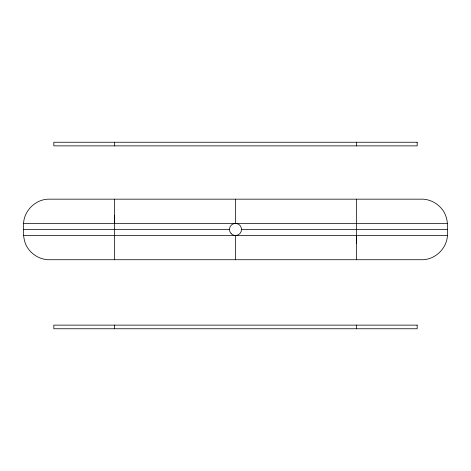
<?xml version="1.0" encoding="UTF-8"?>
<svg xmlns="http://www.w3.org/2000/svg" width="471" height="471" viewBox="0 0 471 471"><rect width="100%" height="100%" fill="white"/><g stroke="black" fill="none" stroke-linecap="round" stroke-linejoin="round"><path stroke-width="0.71" d="M114.388 223.389L114.388 199.168M356.612 235.5L356.612 259.721M23.55 223.389C24.198 210.755 35.142 199.816 47.771 199.168L423.229 199.168C430.5 199.669 437.435 203.337 441.945 209.065C448.098 216.413 447.909 226.492 447.45 235.5C446.802 248.135 435.858 259.074 423.229 259.721L47.771 259.721C40.5 259.221 33.565 255.547 29.055 249.824C22.902 242.477 23.091 232.397 23.55 223.389L447.45 223.389M23.55 229.442L229.442 229.442M241.558 229.442L447.45 229.442M23.55 235.5L447.45 235.5M356.612 142.242L356.612 145.875M356.612 199.168L356.612 243.495M356.612 325.125L356.612 328.758M235.5 199.168L235.5 223.389M235.5 235.5L235.5 259.721M114.388 142.242L114.388 145.875M114.388 215.388L114.388 259.721M114.388 325.125L114.388 328.758M417.171 142.242L53.829 142.242L53.829 145.875L417.171 145.875L417.171 142.242M417.171 325.125L53.829 325.125L53.829 328.758L417.171 328.758L417.171 325.125M231.22 233.728A6.058 6.058 0 0 0 241.352 231.014A6.058 6.058 0 0 0 233.934 223.595A6.058 6.058 0 0 0 231.22 233.728"/></g></svg>
